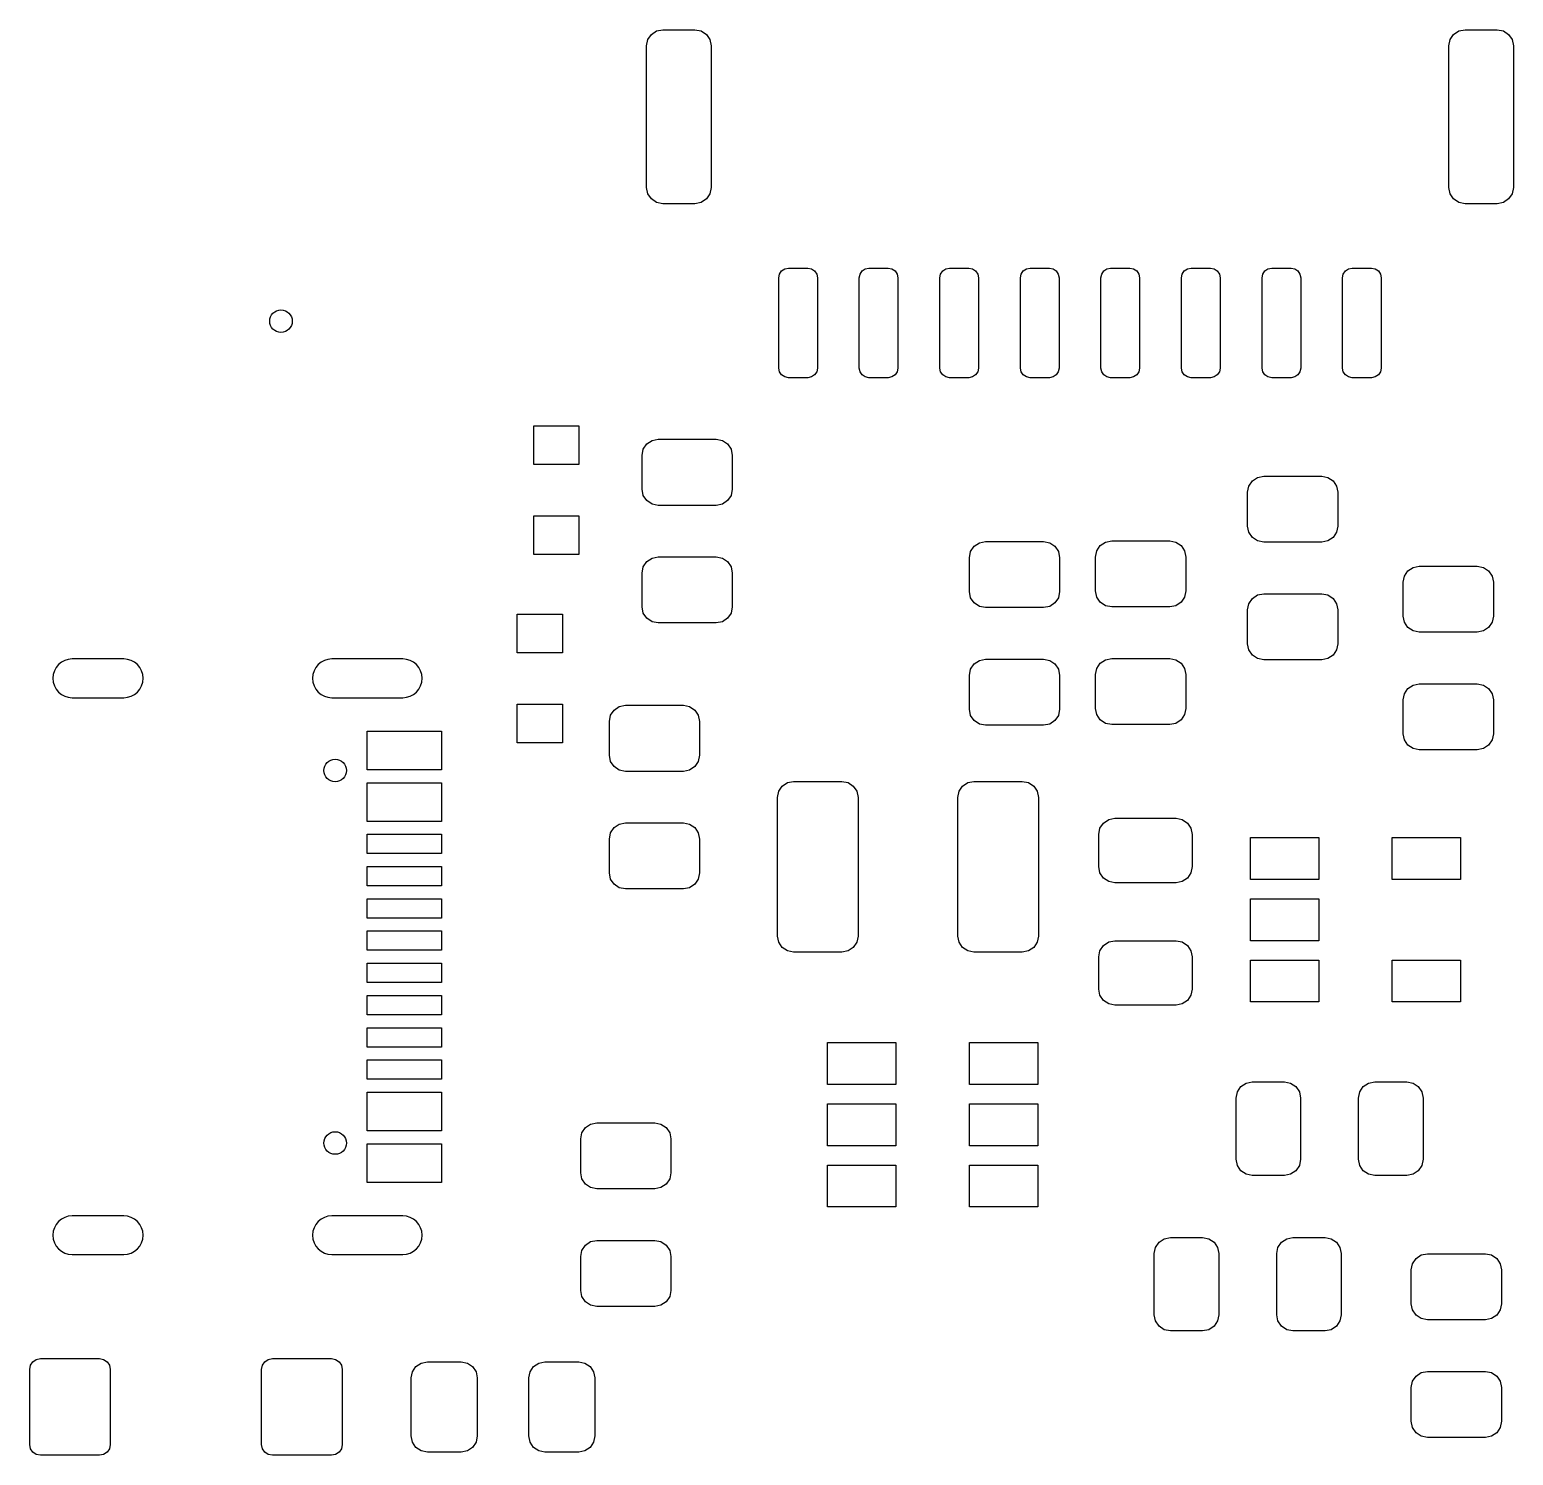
# Model space of a CAD drawing. Extents: x 4.87 to 6.73, y -4.83 to -2.9.
# Drawn here: x 4.873 to 5.78, y -3.769 to -2.899 of the extents above; entities that cross this region are included whole.
import ezdxf

# ---------------------------------------------------------------- set-up
doc = ezdxf.new("R2010")
doc.units = 0
doc.header["$MEASUREMENT"] = 0
doc.layers.add('BLACK', color=7, linetype='CONTINUOUS')

msp = doc.modelspace()

# ---------------------------------------------------------------- linework, layer by layer
at = {"layer": 'BLACK', "linetype": 'CONTINUOUS'}
for p, q in [((5.25302, -2.9015), (5.25621, -2.89937)), ((5.25621, -2.89937), (5.25998, -2.89862)), ((5.25998, -2.89862), (5.27967, -2.89862)), ((5.27967, -2.89862), (5.28343, -2.89937)), ((5.28343, -2.89937), (5.28663, -2.9015)), ((5.74318, -2.9015), (5.74637, -2.89937)), ((5.74637, -2.89937), (5.75014, -2.89862)), ((5.75014, -2.89862), (5.76982, -2.89862)), ((5.76982, -2.89862), (5.77359, -2.89937)), ((5.77359, -2.89937), (5.77678, -2.9015)), ((5.25014, -2.90846), (5.25089, -2.9047)), ((5.25014, -2.99508), (5.25014, -2.90846)), ((5.25089, -2.9047), (5.25302, -2.9015)), ((5.28663, -2.9015), (5.28876, -2.9047)), ((5.28876, -2.9047), (5.28951, -2.90846)), ((5.28951, -2.90846), (5.28951, -2.99508)), ((5.7403, -2.90846), (5.74104, -2.9047)), ((5.7403, -2.99508), (5.7403, -2.90846)), ((5.74104, -2.9047), (5.74318, -2.9015)), ((5.77678, -2.9015), (5.77892, -2.9047)), ((5.77892, -2.9047), (5.77967, -2.90846)), ((5.77967, -2.90846), (5.77967, -2.99508)), ((5.25089, -2.99885), (5.25014, -2.99508)), ((5.25302, -3.00204), (5.25089, -2.99885)), ((5.28876, -2.99885), (5.28663, -3.00204)), ((5.28951, -2.99508), (5.28876, -2.99885)), ((5.74104, -2.99885), (5.7403, -2.99508)), ((5.74318, -3.00204), (5.74104, -2.99885)), ((5.77892, -2.99885), (5.77678, -3.00204)), ((5.77967, -2.99508), (5.77892, -2.99885)), ((5.25621, -3.00417), (5.25302, -3.00204)), ((5.25998, -3.00492), (5.25621, -3.00417)), ((5.27967, -3.00492), (5.25998, -3.00492)), ((5.28343, -3.00417), (5.27967, -3.00492)), ((5.28663, -3.00204), (5.28343, -3.00417)), ((5.74637, -3.00417), (5.74318, -3.00204)), ((5.75014, -3.00492), (5.74637, -3.00417)), ((5.76982, -3.00492), (5.75014, -3.00492)), ((5.77359, -3.00417), (5.76982, -3.00492)), ((5.77678, -3.00204), (5.77359, -3.00417)), ((5.33258, -3.04602), (5.33449, -3.04474)), ((5.33449, -3.04474), (5.33675, -3.04429)), ((5.33675, -3.04429), (5.34856, -3.04429)), ((5.34856, -3.04429), (5.35082, -3.04474)), ((5.35082, -3.04474), (5.35274, -3.04602)), ((5.38179, -3.04602), (5.3837, -3.04474)), ((5.3837, -3.04474), (5.38596, -3.04429)), ((5.38596, -3.04429), (5.39778, -3.04429)), ((5.39778, -3.04429), (5.40004, -3.04474)), ((5.40004, -3.04474), (5.40195, -3.04602)), ((5.431, -3.04602), (5.43292, -3.04474)), ((5.43292, -3.04474), (5.43518, -3.04429)), ((5.43518, -3.04429), (5.44699, -3.04429)), ((5.44699, -3.04429), (5.44925, -3.04474)), ((5.44925, -3.04474), (5.45116, -3.04602)), ((5.48021, -3.04602), (5.48213, -3.04474)), ((5.48213, -3.04474), (5.48439, -3.04429)), ((5.48439, -3.04429), (5.4962, -3.04429)), ((5.4962, -3.04429), (5.49846, -3.04474)), ((5.49846, -3.04474), (5.50038, -3.04602)), ((5.52943, -3.04602), (5.53134, -3.04474)), ((5.53134, -3.04474), (5.5336, -3.04429)), ((5.5336, -3.04429), (5.54541, -3.04429)), ((5.54541, -3.04429), (5.54767, -3.04474)), ((5.54767, -3.04474), (5.54959, -3.04602)), ((5.57864, -3.04602), (5.58055, -3.04474)), ((5.58055, -3.04474), (5.58281, -3.04429)), ((5.58281, -3.04429), (5.59463, -3.04429)), ((5.59463, -3.04429), (5.59689, -3.04474)), ((5.59689, -3.04474), (5.5988, -3.04602)), ((5.62785, -3.04602), (5.62977, -3.04474)), ((5.62977, -3.04474), (5.63203, -3.04429)), ((5.63203, -3.04429), (5.64384, -3.04429)), ((5.64384, -3.04429), (5.6461, -3.04474)), ((5.6461, -3.04474), (5.64801, -3.04602)), ((5.67706, -3.04602), (5.67898, -3.04474)), ((5.67898, -3.04474), (5.68124, -3.04429)), ((5.68124, -3.04429), (5.69305, -3.04429)), ((5.69305, -3.04429), (5.69531, -3.04474)), ((5.69531, -3.04474), (5.69723, -3.04602)), ((5.33085, -3.0502), (5.3313, -3.04794)), ((5.33085, -3.10531), (5.33085, -3.0502)), ((5.3313, -3.04794), (5.33258, -3.04602)), ((5.35274, -3.04602), (5.35402, -3.04794)), ((5.35402, -3.04794), (5.35447, -3.0502)), ((5.35447, -3.0502), (5.35447, -3.10531)), ((5.38006, -3.0502), (5.38051, -3.04794)), ((5.38006, -3.10531), (5.38006, -3.0502)), ((5.38051, -3.04794), (5.38179, -3.04602)), ((5.40195, -3.04602), (5.40323, -3.04794)), ((5.40323, -3.04794), (5.40368, -3.0502)), ((5.40368, -3.0502), (5.40368, -3.10531)), ((5.42927, -3.0502), (5.42972, -3.04794)), ((5.42927, -3.10531), (5.42927, -3.0502)), ((5.42972, -3.04794), (5.431, -3.04602)), ((5.45116, -3.04602), (5.45244, -3.04794)), ((5.45244, -3.04794), (5.45289, -3.0502)), ((5.45289, -3.0502), (5.45289, -3.10531)), ((5.47848, -3.0502), (5.47893, -3.04794)), ((5.47848, -3.10531), (5.47848, -3.0502)), ((5.47893, -3.04794), (5.48021, -3.04602)), ((5.50038, -3.04602), (5.50166, -3.04794)), ((5.50166, -3.04794), (5.50211, -3.0502)), ((5.50211, -3.0502), (5.50211, -3.10531)), ((5.5277, -3.0502), (5.52815, -3.04794)), ((5.5277, -3.10531), (5.5277, -3.0502)), ((5.52815, -3.04794), (5.52943, -3.04602)), ((5.54959, -3.04602), (5.55087, -3.04794)), ((5.55087, -3.04794), (5.55132, -3.0502)), ((5.55132, -3.0502), (5.55132, -3.10531)), ((5.57691, -3.0502), (5.57736, -3.04794)), ((5.57691, -3.10531), (5.57691, -3.0502)), ((5.57736, -3.04794), (5.57864, -3.04602)), ((5.5988, -3.04602), (5.60008, -3.04794)), ((5.60008, -3.04794), (5.60053, -3.0502)), ((5.60053, -3.0502), (5.60053, -3.10531)), ((5.62612, -3.0502), (5.62657, -3.04794)), ((5.62612, -3.10531), (5.62612, -3.0502)), ((5.62657, -3.04794), (5.62785, -3.04602)), ((5.64801, -3.04602), (5.64929, -3.04794)), ((5.64929, -3.04794), (5.64974, -3.0502)), ((5.64974, -3.0502), (5.64974, -3.10531)), ((5.67533, -3.0502), (5.67578, -3.04794)), ((5.67533, -3.10531), (5.67533, -3.0502)), ((5.67578, -3.04794), (5.67706, -3.04602)), ((5.69723, -3.04602), (5.69851, -3.04794)), ((5.69851, -3.04794), (5.69896, -3.0502)), ((5.69896, -3.0502), (5.69896, -3.10531)), ((5.3313, -3.10757), (5.33085, -3.10531)), ((5.33258, -3.10949), (5.3313, -3.10757)), ((5.35402, -3.10757), (5.35274, -3.10949)), ((5.35447, -3.10531), (5.35402, -3.10757)), ((5.38051, -3.10757), (5.38006, -3.10531)), ((5.38179, -3.10949), (5.38051, -3.10757)), ((5.40323, -3.10757), (5.40195, -3.10949)), ((5.40368, -3.10531), (5.40323, -3.10757)), ((5.42972, -3.10757), (5.42927, -3.10531)), ((5.431, -3.10949), (5.42972, -3.10757)), ((5.45244, -3.10757), (5.45116, -3.10949)), ((5.45289, -3.10531), (5.45244, -3.10757)), ((5.47893, -3.10757), (5.47848, -3.10531)), ((5.48021, -3.10949), (5.47893, -3.10757)), ((5.50166, -3.10757), (5.50038, -3.10949)), ((5.50211, -3.10531), (5.50166, -3.10757)), ((5.52815, -3.10757), (5.5277, -3.10531)), ((5.52943, -3.10949), (5.52815, -3.10757)), ((5.55087, -3.10757), (5.54959, -3.10949)), ((5.55132, -3.10531), (5.55087, -3.10757)), ((5.57736, -3.10757), (5.57691, -3.10531)), ((5.57864, -3.10949), (5.57736, -3.10757)), ((5.60008, -3.10757), (5.5988, -3.10949)), ((5.60053, -3.10531), (5.60008, -3.10757)), ((5.62657, -3.10757), (5.62612, -3.10531)), ((5.62785, -3.10949), (5.62657, -3.10757)), ((5.64929, -3.10757), (5.64801, -3.10949)), ((5.64974, -3.10531), (5.64929, -3.10757)), ((5.67578, -3.10757), (5.67533, -3.10531)), ((5.67706, -3.10949), (5.67578, -3.10757)), ((5.69851, -3.10757), (5.69723, -3.10949)), ((5.69896, -3.10531), (5.69851, -3.10757)), ((5.33449, -3.11077), (5.33258, -3.10949)), ((5.33675, -3.11122), (5.33449, -3.11077)), ((5.34856, -3.11122), (5.33675, -3.11122)), ((5.35082, -3.11077), (5.34856, -3.11122)), ((5.35274, -3.10949), (5.35082, -3.11077)), ((5.3837, -3.11077), (5.38179, -3.10949)), ((5.38596, -3.11122), (5.3837, -3.11077)), ((5.39778, -3.11122), (5.38596, -3.11122)), ((5.40004, -3.11077), (5.39778, -3.11122)), ((5.40195, -3.10949), (5.40004, -3.11077)), ((5.43292, -3.11077), (5.431, -3.10949)), ((5.43518, -3.11122), (5.43292, -3.11077)), ((5.44699, -3.11122), (5.43518, -3.11122)), ((5.44925, -3.11077), (5.44699, -3.11122)), ((5.45116, -3.10949), (5.44925, -3.11077)), ((5.48213, -3.11077), (5.48021, -3.10949)), ((5.48439, -3.11122), (5.48213, -3.11077)), ((5.4962, -3.11122), (5.48439, -3.11122)), ((5.49846, -3.11077), (5.4962, -3.11122)), ((5.50038, -3.10949), (5.49846, -3.11077)), ((5.53134, -3.11077), (5.52943, -3.10949)), ((5.5336, -3.11122), (5.53134, -3.11077)), ((5.54541, -3.11122), (5.5336, -3.11122)), ((5.54767, -3.11077), (5.54541, -3.11122)), ((5.54959, -3.10949), (5.54767, -3.11077)), ((5.58055, -3.11077), (5.57864, -3.10949)), ((5.58281, -3.11122), (5.58055, -3.11077)), ((5.59463, -3.11122), (5.58281, -3.11122)), ((5.59689, -3.11077), (5.59463, -3.11122)), ((5.5988, -3.10949), (5.59689, -3.11077)), ((5.62977, -3.11077), (5.62785, -3.10949)), ((5.63203, -3.11122), (5.62977, -3.11077)), ((5.64384, -3.11122), (5.63203, -3.11122)), ((5.6461, -3.11077), (5.64384, -3.11122)), ((5.64801, -3.10949), (5.6461, -3.11077)), ((5.67898, -3.11077), (5.67706, -3.10949)), ((5.68124, -3.11122), (5.67898, -3.11077)), ((5.69305, -3.11122), (5.68124, -3.11122)), ((5.69531, -3.11077), (5.69305, -3.11122)), ((5.69723, -3.10949), (5.69531, -3.11077)), ((5.18112, -3.16417), (5.18112, -3.14055)), ((5.18112, -3.14055), (5.20868, -3.14055)), ((5.20868, -3.14055), (5.20868, -3.16417)), ((5.24809, -3.15489), (5.25023, -3.1517)), ((5.25023, -3.1517), (5.25342, -3.14957)), ((5.25342, -3.14957), (5.25719, -3.14882)), ((5.25719, -3.14882), (5.29262, -3.14882)), ((5.29262, -3.14882), (5.29638, -3.14957)), ((5.29638, -3.14957), (5.29958, -3.1517)), ((5.29958, -3.1517), (5.30171, -3.15489)), ((5.24734, -3.15866), (5.24809, -3.15489)), ((5.24734, -3.17933), (5.24734, -3.15866)), ((5.30171, -3.15489), (5.30246, -3.15866)), ((5.30246, -3.15866), (5.30246, -3.17933)), ((5.20868, -3.16417), (5.18112, -3.16417)), ((5.62023, -3.1742), (5.62342, -3.17207)), ((5.62342, -3.17207), (5.62719, -3.17132)), ((5.62719, -3.17132), (5.66262, -3.17132)), ((5.66262, -3.17132), (5.66638, -3.17207)), ((5.66638, -3.17207), (5.66958, -3.1742)), ((5.24809, -3.1831), (5.24734, -3.17933)), ((5.30246, -3.17933), (5.30171, -3.1831)), ((5.61734, -3.18116), (5.61809, -3.17739)), ((5.61734, -3.20183), (5.61734, -3.18116)), ((5.61809, -3.17739), (5.62023, -3.1742)), ((5.66958, -3.1742), (5.67171, -3.17739)), ((5.67171, -3.17739), (5.67246, -3.18116)), ((5.67246, -3.18116), (5.67246, -3.20183)), ((5.25023, -3.18629), (5.24809, -3.1831)), ((5.25342, -3.18842), (5.25023, -3.18629)), ((5.25719, -3.18917), (5.25342, -3.18842)), ((5.29262, -3.18917), (5.25719, -3.18917)), ((5.29638, -3.18842), (5.29262, -3.18917)), ((5.29958, -3.18629), (5.29638, -3.18842)), ((5.30171, -3.1831), (5.29958, -3.18629)), ((5.18112, -3.21929), (5.18112, -3.19567)), ((5.18112, -3.19567), (5.20868, -3.19567)), ((5.20868, -3.19567), (5.20868, -3.21929)), ((5.61809, -3.2056), (5.61734, -3.20183)), ((5.62023, -3.20879), (5.61809, -3.2056)), ((5.62342, -3.21092), (5.62023, -3.20879)), ((5.66958, -3.20879), (5.66638, -3.21092)), ((5.67171, -3.2056), (5.66958, -3.20879)), ((5.67246, -3.20183), (5.67171, -3.2056)), ((5.44734, -3.22116), (5.44809, -3.21739)), ((5.44809, -3.21739), (5.45023, -3.2142)), ((5.45023, -3.2142), (5.45342, -3.21207)), ((5.45342, -3.21207), (5.45719, -3.21132)), ((5.45719, -3.21132), (5.49262, -3.21132)), ((5.49262, -3.21132), (5.49638, -3.21207)), ((5.49638, -3.21207), (5.49958, -3.2142)), ((5.49958, -3.2142), (5.50171, -3.21739)), ((5.50171, -3.21739), (5.50246, -3.22116)), ((5.52444, -3.22074), (5.52519, -3.21697)), ((5.52519, -3.21697), (5.52732, -3.21378)), ((5.52732, -3.21378), (5.53052, -3.21165)), ((5.53052, -3.21165), (5.53428, -3.2109)), ((5.53428, -3.2109), (5.56972, -3.2109)), ((5.56972, -3.2109), (5.57348, -3.21165)), ((5.57348, -3.21165), (5.57668, -3.21378)), ((5.57668, -3.21378), (5.57881, -3.21697)), ((5.57881, -3.21697), (5.57956, -3.22074)), ((5.62719, -3.21167), (5.62342, -3.21092)), ((5.66262, -3.21167), (5.62719, -3.21167)), ((5.66638, -3.21092), (5.66262, -3.21167)), ((5.20868, -3.21929), (5.18112, -3.21929)), ((5.24734, -3.23051), (5.24809, -3.22675)), ((5.24809, -3.22675), (5.25023, -3.22355)), ((5.25023, -3.22355), (5.25342, -3.22142)), ((5.25342, -3.22142), (5.25719, -3.22067)), ((5.25719, -3.22067), (5.29262, -3.22067)), ((5.29262, -3.22067), (5.29638, -3.22142)), ((5.29638, -3.22142), (5.29958, -3.22355)), ((5.29958, -3.22355), (5.30171, -3.22675)), ((5.30171, -3.22675), (5.30246, -3.23051)), ((5.44734, -3.24183), (5.44734, -3.22116)), ((5.50246, -3.22116), (5.50246, -3.24183)), ((5.52444, -3.24141), (5.52444, -3.22074)), ((5.57956, -3.22074), (5.57956, -3.24141)), ((5.71523, -3.2292), (5.71842, -3.22707)), ((5.71842, -3.22707), (5.72219, -3.22632)), ((5.72219, -3.22632), (5.75762, -3.22632)), ((5.75762, -3.22632), (5.76138, -3.22707)), ((5.76138, -3.22707), (5.76458, -3.2292)), ((5.24734, -3.25118), (5.24734, -3.23051)), ((5.30246, -3.23051), (5.30246, -3.25118)), ((5.71234, -3.23616), (5.71309, -3.23239)), ((5.71234, -3.25683), (5.71234, -3.23616)), ((5.71309, -3.23239), (5.71523, -3.2292)), ((5.76458, -3.2292), (5.76671, -3.23239)), ((5.76671, -3.23239), (5.76746, -3.23616)), ((5.76746, -3.23616), (5.76746, -3.25683)), ((5.44809, -3.2456), (5.44734, -3.24183)), ((5.50246, -3.24183), (5.50171, -3.2456)), ((5.52519, -3.24518), (5.52444, -3.24141)), ((5.52732, -3.24837), (5.52519, -3.24518)), ((5.57881, -3.24518), (5.57668, -3.24837)), ((5.57956, -3.24141), (5.57881, -3.24518)), ((5.62023, -3.24605), (5.62342, -3.24392)), ((5.62342, -3.24392), (5.62719, -3.24317)), ((5.62719, -3.24317), (5.66262, -3.24317)), ((5.66262, -3.24317), (5.66638, -3.24392)), ((5.66638, -3.24392), (5.66958, -3.24605)), ((5.24809, -3.25495), (5.24734, -3.25118)), ((5.30246, -3.25118), (5.30171, -3.25495)), ((5.45023, -3.24879), (5.44809, -3.2456)), ((5.45342, -3.25092), (5.45023, -3.24879)), ((5.45719, -3.25167), (5.45342, -3.25092)), ((5.49262, -3.25167), (5.45719, -3.25167)), ((5.49638, -3.25092), (5.49262, -3.25167)), ((5.49958, -3.24879), (5.49638, -3.25092)), ((5.50171, -3.2456), (5.49958, -3.24879)), ((5.53052, -3.2505), (5.52732, -3.24837)), ((5.53428, -3.25125), (5.53052, -3.2505)), ((5.56972, -3.25125), (5.53428, -3.25125)), ((5.57348, -3.2505), (5.56972, -3.25125)), ((5.57668, -3.24837), (5.57348, -3.2505)), ((5.61734, -3.25301), (5.61809, -3.24925)), ((5.61734, -3.27368), (5.61734, -3.25301)), ((5.61809, -3.24925), (5.62023, -3.24605)), ((5.66958, -3.24605), (5.67171, -3.24925)), ((5.67171, -3.24925), (5.67246, -3.25301)), ((5.67246, -3.25301), (5.67246, -3.27368)), ((5.17112, -3.27917), (5.17112, -3.25555)), ((5.17112, -3.25555), (5.19868, -3.25555)), ((5.19868, -3.25555), (5.19868, -3.27917)), ((5.25023, -3.25814), (5.24809, -3.25495)), ((5.25342, -3.26027), (5.25023, -3.25814)), ((5.25719, -3.26102), (5.25342, -3.26027)), ((5.29262, -3.26102), (5.25719, -3.26102)), ((5.29638, -3.26027), (5.29262, -3.26102)), ((5.29958, -3.25814), (5.29638, -3.26027)), ((5.30171, -3.25495), (5.29958, -3.25814)), ((5.71309, -3.2606), (5.71234, -3.25683)), ((5.71523, -3.26379), (5.71309, -3.2606)), ((5.76671, -3.2606), (5.76458, -3.26379)), ((5.76746, -3.25683), (5.76671, -3.2606)), ((5.71842, -3.26592), (5.71523, -3.26379)), ((5.72219, -3.26667), (5.71842, -3.26592)), ((5.75762, -3.26667), (5.72219, -3.26667)), ((5.76138, -3.26592), (5.75762, -3.26667)), ((5.76458, -3.26379), (5.76138, -3.26592)), ((5.19868, -3.27917), (5.17112, -3.27917)), ((5.61809, -3.27745), (5.61734, -3.27368)), ((5.62023, -3.28064), (5.61809, -3.27745)), ((5.62342, -3.28277), (5.62023, -3.28064)), ((5.66958, -3.28064), (5.66638, -3.28277)), ((5.67171, -3.27745), (5.66958, -3.28064)), ((5.67246, -3.27368), (5.67171, -3.27745)), ((4.93065, -3.28303), (4.89915, -3.28303)), ((5.10112, -3.28303), (5.05781, -3.28303)), ((5.44734, -3.29301), (5.44809, -3.28925)), ((5.44809, -3.28925), (5.45023, -3.28605)), ((5.45023, -3.28605), (5.45342, -3.28392)), ((5.45342, -3.28392), (5.45719, -3.28317)), ((5.45719, -3.28317), (5.49262, -3.28317)), ((5.49262, -3.28317), (5.49638, -3.28392)), ((5.49638, -3.28392), (5.49958, -3.28605)), ((5.49958, -3.28605), (5.50171, -3.28925)), ((5.50171, -3.28925), (5.50246, -3.29301)), ((5.52444, -3.29259), (5.52519, -3.28882)), ((5.52519, -3.28882), (5.52732, -3.28563)), ((5.52732, -3.28563), (5.53052, -3.2835)), ((5.53052, -3.2835), (5.53428, -3.28275)), ((5.53428, -3.28275), (5.56972, -3.28275)), ((5.56972, -3.28275), (5.57348, -3.2835)), ((5.57348, -3.2835), (5.57668, -3.28563)), ((5.57668, -3.28563), (5.57881, -3.28882)), ((5.57881, -3.28882), (5.57956, -3.29259)), ((5.62719, -3.28352), (5.62342, -3.28277)), ((5.66262, -3.28352), (5.62719, -3.28352)), ((5.66638, -3.28277), (5.66262, -3.28352)), ((5.44734, -3.31368), (5.44734, -3.29301)), ((5.50246, -3.29301), (5.50246, -3.31368)), ((5.52444, -3.31326), (5.52444, -3.29259)), ((5.57956, -3.29259), (5.57956, -3.31326)), ((5.71523, -3.30105), (5.71842, -3.29892)), ((5.71842, -3.29892), (5.72219, -3.29817)), ((5.72219, -3.29817), (5.75762, -3.29817)), ((5.75762, -3.29817), (5.76138, -3.29892)), ((5.76138, -3.29892), (5.76458, -3.30105)), ((4.89915, -3.30665), (4.93065, -3.30665)), ((5.05781, -3.30665), (5.10112, -3.30665)), ((5.71234, -3.30801), (5.71309, -3.30425)), ((5.71234, -3.32868), (5.71234, -3.30801)), ((5.71309, -3.30425), (5.71523, -3.30105)), ((5.76458, -3.30105), (5.76671, -3.30425)), ((5.76671, -3.30425), (5.76746, -3.30801)), ((5.76746, -3.30801), (5.76746, -3.32868)), ((5.17112, -3.33429), (5.17112, -3.31067)), ((5.17112, -3.31067), (5.19868, -3.31067)), ((5.19868, -3.31067), (5.19868, -3.33429)), ((5.22734, -3.32116), (5.22809, -3.31739)), ((5.22809, -3.31739), (5.23023, -3.3142)), ((5.23023, -3.3142), (5.23342, -3.31207)), ((5.23342, -3.31207), (5.23719, -3.31132)), ((5.23719, -3.31132), (5.27262, -3.31132)), ((5.27262, -3.31132), (5.27638, -3.31207)), ((5.27638, -3.31207), (5.27958, -3.3142)), ((5.27958, -3.3142), (5.28171, -3.31739)), ((5.28171, -3.31739), (5.28246, -3.32116)), ((5.44809, -3.31745), (5.44734, -3.31368)), ((5.45023, -3.32064), (5.44809, -3.31745)), ((5.50171, -3.31745), (5.49958, -3.32064)), ((5.50246, -3.31368), (5.50171, -3.31745)), ((5.52519, -3.31703), (5.52444, -3.31326)), ((5.52732, -3.32022), (5.52519, -3.31703)), ((5.57881, -3.31703), (5.57668, -3.32022)), ((5.57956, -3.31326), (5.57881, -3.31703)), ((5.22734, -3.34183), (5.22734, -3.32116)), ((5.28246, -3.32116), (5.28246, -3.34183)), ((5.45342, -3.32277), (5.45023, -3.32064)), ((5.45719, -3.32352), (5.45342, -3.32277)), ((5.49262, -3.32352), (5.45719, -3.32352)), ((5.49638, -3.32277), (5.49262, -3.32352)), ((5.49958, -3.32064), (5.49638, -3.32277)), ((5.53052, -3.32235), (5.52732, -3.32022)), ((5.53428, -3.3231), (5.53052, -3.32235)), ((5.56972, -3.3231), (5.53428, -3.3231)), ((5.57348, -3.32235), (5.56972, -3.3231)), ((5.57668, -3.32022), (5.57348, -3.32235)), ((5.07947, -3.35075), (5.07947, -3.32713)), ((5.07947, -3.32713), (5.12474, -3.32713)), ((5.12474, -3.32713), (5.12474, -3.35075)), ((5.19868, -3.33429), (5.17112, -3.33429)), ((5.71309, -3.33245), (5.71234, -3.32868)), ((5.71523, -3.33564), (5.71309, -3.33245)), ((5.71842, -3.33777), (5.71523, -3.33564)), ((5.76458, -3.33564), (5.76138, -3.33777)), ((5.76671, -3.33245), (5.76458, -3.33564)), ((5.76746, -3.32868), (5.76671, -3.33245)), ((5.22809, -3.3456), (5.22734, -3.34183)), ((5.28246, -3.34183), (5.28171, -3.3456)), ((5.72219, -3.33852), (5.71842, -3.33777)), ((5.75762, -3.33852), (5.72219, -3.33852)), ((5.76138, -3.33777), (5.75762, -3.33852)), ((5.12474, -3.35075), (5.07947, -3.35075)), ((5.23023, -3.34879), (5.22809, -3.3456)), ((5.23342, -3.35092), (5.23023, -3.34879)), ((5.23719, -3.35167), (5.23342, -3.35092)), ((5.27262, -3.35167), (5.23719, -3.35167)), ((5.27638, -3.35092), (5.27262, -3.35167)), ((5.27958, -3.34879), (5.27638, -3.35092)), ((5.28171, -3.3456), (5.27958, -3.34879)), ((5.07947, -3.38224), (5.07947, -3.35862)), ((5.07947, -3.35862), (5.12474, -3.35862)), ((5.12474, -3.35862), (5.12474, -3.38224)), ((5.33081, -3.36383), (5.33294, -3.36064)), ((5.33294, -3.36064), (5.33613, -3.35851)), ((5.33613, -3.35851), (5.3399, -3.35776)), ((5.3399, -3.35776), (5.36943, -3.35776)), ((5.36943, -3.35776), (5.3732, -3.35851)), ((5.3732, -3.35851), (5.37639, -3.36064)), ((5.37639, -3.36064), (5.37852, -3.36383)), ((5.44104, -3.36383), (5.44318, -3.36064)), ((5.44318, -3.36064), (5.44637, -3.35851)), ((5.44637, -3.35851), (5.45014, -3.35776)), ((5.45014, -3.35776), (5.47967, -3.35776)), ((5.47967, -3.35776), (5.48343, -3.35851)), ((5.48343, -3.35851), (5.48663, -3.36064)), ((5.48663, -3.36064), (5.48876, -3.36383)), ((5.33006, -3.3676), (5.33081, -3.36383)), ((5.33006, -3.45224), (5.33006, -3.3676)), ((5.37852, -3.36383), (5.37927, -3.3676)), ((5.37927, -3.3676), (5.37927, -3.45224)), ((5.4403, -3.3676), (5.44104, -3.36383)), ((5.4403, -3.45224), (5.4403, -3.3676)), ((5.48876, -3.36383), (5.48951, -3.3676)), ((5.48951, -3.3676), (5.48951, -3.45224)), ((5.52924, -3.38322), (5.53243, -3.38108)), ((5.53243, -3.38108), (5.5362, -3.38033)), ((5.5362, -3.38033), (5.5736, -3.38033)), ((5.5736, -3.38033), (5.57737, -3.38108)), ((5.57737, -3.38108), (5.58056, -3.38322)), ((5.12474, -3.38224), (5.07947, -3.38224)), ((5.07947, -3.40193), (5.07947, -3.39012)), ((5.07947, -3.39012), (5.12474, -3.39012)), ((5.12474, -3.39012), (5.12474, -3.40193)), ((5.22734, -3.39301), (5.22809, -3.38925)), ((5.22809, -3.38925), (5.23023, -3.38605)), ((5.23023, -3.38605), (5.23342, -3.38392)), ((5.23342, -3.38392), (5.23719, -3.38317)), ((5.23719, -3.38317), (5.27262, -3.38317)), ((5.27262, -3.38317), (5.27638, -3.38392)), ((5.27638, -3.38392), (5.27958, -3.38605)), ((5.27958, -3.38605), (5.28171, -3.38925)), ((5.28171, -3.38925), (5.28246, -3.39301)), ((5.52636, -3.39018), (5.52711, -3.38641)), ((5.52636, -3.40986), (5.52636, -3.39018)), ((5.52711, -3.38641), (5.52924, -3.38322)), ((5.58056, -3.38322), (5.5827, -3.38641)), ((5.5827, -3.38641), (5.58344, -3.39018)), ((5.58344, -3.39018), (5.58344, -3.40986)), ((5.22734, -3.41368), (5.22734, -3.39301)), ((5.28246, -3.39301), (5.28246, -3.41368)), ((5.61904, -3.41772), (5.61904, -3.39213)), ((5.61904, -3.39213), (5.66077, -3.39213)), ((5.66077, -3.39213), (5.66077, -3.41772)), ((5.70565, -3.41772), (5.70565, -3.39213)), ((5.70565, -3.39213), (5.74738, -3.39213)), ((5.74738, -3.39213), (5.74738, -3.41772)), ((5.12474, -3.40193), (5.07947, -3.40193)), ((5.07947, -3.42161), (5.07947, -3.4098)), ((5.07947, -3.4098), (5.12474, -3.4098)), ((5.12474, -3.4098), (5.12474, -3.42161)), ((5.22809, -3.41745), (5.22734, -3.41368)), ((5.23023, -3.42064), (5.22809, -3.41745)), ((5.28171, -3.41745), (5.27958, -3.42064)), ((5.28246, -3.41368), (5.28171, -3.41745)), ((5.52711, -3.41363), (5.52636, -3.40986)), ((5.52924, -3.41682), (5.52711, -3.41363)), ((5.53243, -3.41896), (5.52924, -3.41682)), ((5.58056, -3.41682), (5.57737, -3.41896)), ((5.5827, -3.41363), (5.58056, -3.41682)), ((5.58344, -3.40986), (5.5827, -3.41363)), ((5.12474, -3.42161), (5.07947, -3.42161)), ((5.23342, -3.42277), (5.23023, -3.42064)), ((5.23719, -3.42352), (5.23342, -3.42277)), ((5.27262, -3.42352), (5.23719, -3.42352)), ((5.27638, -3.42277), (5.27262, -3.42352)), ((5.27958, -3.42064), (5.27638, -3.42277)), ((5.5362, -3.4197), (5.53243, -3.41896)), ((5.5736, -3.4197), (5.5362, -3.4197)), ((5.57737, -3.41896), (5.5736, -3.4197)), ((5.66077, -3.41772), (5.61904, -3.41772)), ((5.74738, -3.41772), (5.70565, -3.41772)), ((5.07947, -3.4413), (5.07947, -3.42949)), ((5.07947, -3.42949), (5.12474, -3.42949)), ((5.12474, -3.42949), (5.12474, -3.4413)), ((5.61904, -3.45512), (5.61904, -3.42953)), ((5.61904, -3.42953), (5.66077, -3.42953)), ((5.66077, -3.42953), (5.66077, -3.45512)), ((5.12474, -3.4413), (5.07947, -3.4413)), ((5.07947, -3.46098), (5.07947, -3.44917)), ((5.07947, -3.44917), (5.12474, -3.44917)), ((5.12474, -3.44917), (5.12474, -3.46098)), ((5.33081, -3.45601), (5.33006, -3.45224)), ((5.37927, -3.45224), (5.37852, -3.45601)), ((5.44104, -3.45601), (5.4403, -3.45224)), ((5.48951, -3.45224), (5.48876, -3.45601)), ((5.12474, -3.46098), (5.07947, -3.46098)), ((5.33294, -3.4592), (5.33081, -3.45601)), ((5.33613, -3.46134), (5.33294, -3.4592)), ((5.3399, -3.46209), (5.33613, -3.46134)), ((5.36943, -3.46209), (5.3399, -3.46209)), ((5.3732, -3.46134), (5.36943, -3.46209)), ((5.37639, -3.4592), (5.3732, -3.46134)), ((5.37852, -3.45601), (5.37639, -3.4592)), ((5.44318, -3.4592), (5.44104, -3.45601)), ((5.44637, -3.46134), (5.44318, -3.4592)), ((5.45014, -3.46209), (5.44637, -3.46134)), ((5.47967, -3.46209), (5.45014, -3.46209)), ((5.48343, -3.46134), (5.47967, -3.46209)), ((5.48663, -3.4592), (5.48343, -3.46134)), ((5.48876, -3.45601), (5.48663, -3.4592)), ((5.52636, -3.46498), (5.52711, -3.46121)), ((5.52711, -3.46121), (5.52924, -3.45802)), ((5.52924, -3.45802), (5.53243, -3.45589)), ((5.53243, -3.45589), (5.5362, -3.45514)), ((5.5362, -3.45514), (5.5736, -3.45514)), ((5.5736, -3.45514), (5.57737, -3.45589)), ((5.57737, -3.45589), (5.58056, -3.45802)), ((5.58056, -3.45802), (5.5827, -3.46121)), ((5.5827, -3.46121), (5.58344, -3.46498)), ((5.66077, -3.45512), (5.61904, -3.45512)), ((5.07947, -3.48067), (5.07947, -3.46886)), ((5.07947, -3.46886), (5.12474, -3.46886)), ((5.12474, -3.46886), (5.12474, -3.48067)), ((5.52636, -3.48467), (5.52636, -3.46498)), ((5.58344, -3.46498), (5.58344, -3.48467)), ((5.61904, -3.49252), (5.61904, -3.46693)), ((5.61904, -3.46693), (5.66077, -3.46693)), ((5.66077, -3.46693), (5.66077, -3.49252)), ((5.70565, -3.49252), (5.70565, -3.46693)), ((5.70565, -3.46693), (5.74738, -3.46693)), ((5.74738, -3.46693), (5.74738, -3.49252)), ((5.12474, -3.48067), (5.07947, -3.48067)), ((5.07947, -3.50035), (5.07947, -3.48854)), ((5.07947, -3.48854), (5.12474, -3.48854)), ((5.12474, -3.48854), (5.12474, -3.50035)), ((5.52711, -3.48843), (5.52636, -3.48467)), ((5.52924, -3.49163), (5.52711, -3.48843)), ((5.5827, -3.48843), (5.58056, -3.49163)), ((5.58344, -3.48467), (5.5827, -3.48843)), ((5.53243, -3.49376), (5.52924, -3.49163)), ((5.5362, -3.49451), (5.53243, -3.49376)), ((5.5736, -3.49451), (5.5362, -3.49451)), ((5.57737, -3.49376), (5.5736, -3.49451)), ((5.58056, -3.49163), (5.57737, -3.49376)), ((5.66077, -3.49252), (5.61904, -3.49252)), ((5.74738, -3.49252), (5.70565, -3.49252)), ((5.12474, -3.50035), (5.07947, -3.50035)), ((5.07947, -3.52004), (5.07947, -3.50823)), ((5.07947, -3.50823), (5.12474, -3.50823)), ((5.12474, -3.50823), (5.12474, -3.52004)), ((5.12474, -3.52004), (5.07947, -3.52004)), ((5.36073, -3.54291), (5.36073, -3.51732)), ((5.36073, -3.51732), (5.40246, -3.51732)), ((5.40246, -3.51732), (5.40246, -3.54291)), ((5.44734, -3.54291), (5.44734, -3.51732)), ((5.44734, -3.51732), (5.48907, -3.51732)), ((5.48907, -3.51732), (5.48907, -3.54291)), ((5.07947, -3.53972), (5.07947, -3.52791)), ((5.07947, -3.52791), (5.12474, -3.52791)), ((5.12474, -3.52791), (5.12474, -3.53972)), ((5.12474, -3.53972), (5.07947, -3.53972)), ((5.40246, -3.54291), (5.36073, -3.54291)), ((5.48907, -3.54291), (5.44734, -3.54291)), ((5.61106, -3.54745), (5.6132, -3.54426)), ((5.6132, -3.54426), (5.61639, -3.54213)), ((5.61639, -3.54213), (5.62016, -3.54138)), ((5.62016, -3.54138), (5.63984, -3.54138)), ((5.63984, -3.54138), (5.64361, -3.54213)), ((5.64361, -3.54213), (5.6468, -3.54426)), ((5.6468, -3.54426), (5.64894, -3.54745)), ((5.68587, -3.54745), (5.688, -3.54426)), ((5.688, -3.54426), (5.69119, -3.54213)), ((5.69119, -3.54213), (5.69496, -3.54138)), ((5.69496, -3.54138), (5.71465, -3.54138)), ((5.71465, -3.54138), (5.71841, -3.54213)), ((5.71841, -3.54213), (5.72161, -3.54426)), ((5.72161, -3.54426), (5.72374, -3.54745)), ((5.07947, -3.57122), (5.07947, -3.5476)), ((5.07947, -3.5476), (5.12474, -3.5476)), ((5.12474, -3.5476), (5.12474, -3.57122)), ((5.61031, -3.55122), (5.61106, -3.54745)), ((5.61031, -3.58862), (5.61031, -3.55122)), ((5.64894, -3.54745), (5.64969, -3.55122)), ((5.64969, -3.55122), (5.64969, -3.58862)), ((5.68512, -3.55122), (5.68587, -3.54745)), ((5.68512, -3.58862), (5.68512, -3.55122)), ((5.72374, -3.54745), (5.72449, -3.55122)), ((5.72449, -3.55122), (5.72449, -3.58862)), ((5.36073, -3.58031), (5.36073, -3.55472)), ((5.36073, -3.55472), (5.40246, -3.55472)), ((5.40246, -3.55472), (5.40246, -3.58031)), ((5.44734, -3.58031), (5.44734, -3.55472)), ((5.44734, -3.55472), (5.48907, -3.55472)), ((5.48907, -3.55472), (5.48907, -3.58031)), ((5.12474, -3.57122), (5.07947, -3.57122)), ((5.21059, -3.57239), (5.21273, -3.5692)), ((5.21273, -3.5692), (5.21592, -3.56707)), ((5.21592, -3.56707), (5.21969, -3.56632)), ((5.21969, -3.56632), (5.25512, -3.56632)), ((5.25512, -3.56632), (5.25888, -3.56707)), ((5.25888, -3.56707), (5.26208, -3.5692)), ((5.26208, -3.5692), (5.26421, -3.57239)), ((5.07947, -3.60272), (5.07947, -3.57909)), ((5.07947, -3.57909), (5.12474, -3.57909)), ((5.12474, -3.57909), (5.12474, -3.60272)), ((5.20984, -3.57616), (5.21059, -3.57239)), ((5.20984, -3.59683), (5.20984, -3.57616)), ((5.26421, -3.57239), (5.26496, -3.57616)), ((5.26496, -3.57616), (5.26496, -3.59683)), ((5.40246, -3.58031), (5.36073, -3.58031)), ((5.48907, -3.58031), (5.44734, -3.58031)), ((5.61106, -3.59239), (5.61031, -3.58862)), ((5.64969, -3.58862), (5.64894, -3.59239)), ((5.68587, -3.59239), (5.68512, -3.58862)), ((5.72449, -3.58862), (5.72374, -3.59239)), ((5.21059, -3.6006), (5.20984, -3.59683)), ((5.26496, -3.59683), (5.26421, -3.6006)), ((5.36073, -3.61772), (5.36073, -3.59213)), ((5.36073, -3.59213), (5.40246, -3.59213)), ((5.40246, -3.59213), (5.40246, -3.61772)), ((5.44734, -3.61772), (5.44734, -3.59213)), ((5.44734, -3.59213), (5.48907, -3.59213)), ((5.48907, -3.59213), (5.48907, -3.61772)), ((5.6132, -3.59558), (5.61106, -3.59239)), ((5.61639, -3.59772), (5.6132, -3.59558)), ((5.62016, -3.59846), (5.61639, -3.59772)), ((5.63984, -3.59846), (5.62016, -3.59846)), ((5.64361, -3.59772), (5.63984, -3.59846)), ((5.6468, -3.59558), (5.64361, -3.59772)), ((5.64894, -3.59239), (5.6468, -3.59558)), ((5.688, -3.59558), (5.68587, -3.59239)), ((5.69119, -3.59772), (5.688, -3.59558)), ((5.69496, -3.59846), (5.69119, -3.59772)), ((5.71465, -3.59846), (5.69496, -3.59846)), ((5.71841, -3.59772), (5.71465, -3.59846)), ((5.72161, -3.59558), (5.71841, -3.59772)), ((5.72374, -3.59239), (5.72161, -3.59558)), ((5.12474, -3.60272), (5.07947, -3.60272)), ((5.21273, -3.60379), (5.21059, -3.6006)), ((5.21592, -3.60592), (5.21273, -3.60379)), ((5.21969, -3.60667), (5.21592, -3.60592)), ((5.25512, -3.60667), (5.21969, -3.60667)), ((5.25888, -3.60592), (5.25512, -3.60667)), ((5.26208, -3.60379), (5.25888, -3.60592)), ((5.26421, -3.6006), (5.26208, -3.60379)), ((4.93065, -3.62319), (4.89915, -3.62319)), ((5.10112, -3.62319), (5.05781, -3.62319)), ((5.40246, -3.61772), (5.36073, -3.61772)), ((5.48907, -3.61772), (5.44734, -3.61772)), ((5.21059, -3.64425), (5.21273, -3.64105)), ((5.21273, -3.64105), (5.21592, -3.63892)), ((5.21592, -3.63892), (5.21969, -3.63817)), ((5.21969, -3.63817), (5.25512, -3.63817)), ((5.25512, -3.63817), (5.25888, -3.63892)), ((5.25888, -3.63892), (5.26208, -3.64105)), ((5.26208, -3.64105), (5.26421, -3.64425)), ((5.56031, -3.64622), (5.56106, -3.64245)), ((5.56106, -3.64245), (5.5632, -3.63926)), ((5.5632, -3.63926), (5.56639, -3.63713)), ((5.56639, -3.63713), (5.57016, -3.63638)), ((5.57016, -3.63638), (5.58984, -3.63638)), ((5.58984, -3.63638), (5.59361, -3.63713)), ((5.59361, -3.63713), (5.5968, -3.63926)), ((5.5968, -3.63926), (5.59894, -3.64245)), ((5.59894, -3.64245), (5.59969, -3.64622)), ((5.63512, -3.64622), (5.63587, -3.64245)), ((5.63587, -3.64245), (5.638, -3.63926)), ((5.638, -3.63926), (5.64119, -3.63713)), ((5.64119, -3.63713), (5.64496, -3.63638)), ((5.64496, -3.63638), (5.66465, -3.63638)), ((5.66465, -3.63638), (5.66841, -3.63713)), ((5.66841, -3.63713), (5.67161, -3.63926)), ((5.67161, -3.63926), (5.67374, -3.64245)), ((5.67374, -3.64245), (5.67449, -3.64622)), ((4.89915, -3.64681), (4.93065, -3.64681)), ((5.05781, -3.64681), (5.10112, -3.64681)), ((5.20984, -3.64801), (5.21059, -3.64425)), ((5.20984, -3.66868), (5.20984, -3.64801)), ((5.26421, -3.64425), (5.26496, -3.64801)), ((5.26496, -3.64801), (5.26496, -3.66868)), ((5.56031, -3.68362), (5.56031, -3.64622)), ((5.59969, -3.64622), (5.59969, -3.68362)), ((5.63512, -3.68362), (5.63512, -3.64622)), ((5.67449, -3.64622), (5.67449, -3.68362)), ((5.71734, -3.65616), (5.71809, -3.65239)), ((5.71809, -3.65239), (5.72023, -3.6492)), ((5.72023, -3.6492), (5.72342, -3.64707)), ((5.72342, -3.64707), (5.72719, -3.64632)), ((5.72719, -3.64632), (5.76262, -3.64632)), ((5.76262, -3.64632), (5.76638, -3.64707)), ((5.76638, -3.64707), (5.76958, -3.6492)), ((5.76958, -3.6492), (5.77171, -3.65239)), ((5.77171, -3.65239), (5.77246, -3.65616)), ((5.71734, -3.67683), (5.71734, -3.65616)), ((5.77246, -3.65616), (5.77246, -3.67683)), ((5.21059, -3.67245), (5.20984, -3.66868)), ((5.26496, -3.66868), (5.26421, -3.67245)), ((5.21273, -3.67564), (5.21059, -3.67245)), ((5.21592, -3.67777), (5.21273, -3.67564)), ((5.21969, -3.67852), (5.21592, -3.67777)), ((5.25512, -3.67852), (5.21969, -3.67852)), ((5.25888, -3.67777), (5.25512, -3.67852)), ((5.26208, -3.67564), (5.25888, -3.67777)), ((5.26421, -3.67245), (5.26208, -3.67564)), ((5.71809, -3.6806), (5.71734, -3.67683)), ((5.77246, -3.67683), (5.77171, -3.6806)), ((5.56106, -3.68739), (5.56031, -3.68362)), ((5.5632, -3.69058), (5.56106, -3.68739)), ((5.59894, -3.68739), (5.5968, -3.69058)), ((5.59969, -3.68362), (5.59894, -3.68739)), ((5.63587, -3.68739), (5.63512, -3.68362)), ((5.638, -3.69058), (5.63587, -3.68739)), ((5.67374, -3.68739), (5.67161, -3.69058)), ((5.67449, -3.68362), (5.67374, -3.68739)), ((5.72023, -3.68379), (5.71809, -3.6806)), ((5.72342, -3.68592), (5.72023, -3.68379)), ((5.72719, -3.68667), (5.72342, -3.68592)), ((5.76262, -3.68667), (5.72719, -3.68667)), ((5.76638, -3.68592), (5.76262, -3.68667)), ((5.76958, -3.68379), (5.76638, -3.68592)), ((5.77171, -3.6806), (5.76958, -3.68379)), ((5.56639, -3.69272), (5.5632, -3.69058)), ((5.57016, -3.69346), (5.56639, -3.69272)), ((5.58984, -3.69346), (5.57016, -3.69346)), ((5.59361, -3.69272), (5.58984, -3.69346)), ((5.5968, -3.69058), (5.59361, -3.69272)), ((5.64119, -3.69272), (5.638, -3.69058)), ((5.64496, -3.69346), (5.64119, -3.69272)), ((5.66465, -3.69346), (5.64496, -3.69346)), ((5.66841, -3.69272), (5.66465, -3.69346)), ((5.67161, -3.69058), (5.66841, -3.69272)), ((4.87317, -3.71696), (4.87367, -3.71444)), ((4.87367, -3.71444), (4.87509, -3.71232)), ((4.87509, -3.71232), (4.87722, -3.71089)), ((4.87722, -3.71089), (4.87973, -3.71039)), ((4.87973, -3.71039), (4.91582, -3.71039)), ((4.91582, -3.71039), (4.91833, -3.71089)), ((4.91833, -3.71089), (4.92046, -3.71232)), ((4.92046, -3.71232), (4.92188, -3.71444)), ((4.92188, -3.71444), (4.92238, -3.71696)), ((5.0149, -3.71696), (5.0154, -3.71444)), ((5.0154, -3.71444), (5.01682, -3.71232)), ((5.01682, -3.71232), (5.01895, -3.71089)), ((5.01895, -3.71089), (5.02146, -3.71039)), ((5.02146, -3.71039), (5.05755, -3.71039)), ((5.05755, -3.71039), (5.06006, -3.71089)), ((5.06006, -3.71089), (5.06219, -3.71232)), ((5.06219, -3.71232), (5.06361, -3.71444)), ((5.06361, -3.71444), (5.06411, -3.71696)), ((5.10705, -3.71844), (5.10918, -3.71524)), ((5.10918, -3.71524), (5.11238, -3.71311)), ((5.11238, -3.71311), (5.11614, -3.71236)), ((5.11614, -3.71236), (5.13681, -3.71236)), ((5.13681, -3.71236), (5.14058, -3.71311)), ((5.14058, -3.71311), (5.14377, -3.71524)), ((5.14377, -3.71524), (5.1459, -3.71844)), ((5.1789, -3.71844), (5.18103, -3.71524)), ((5.18103, -3.71524), (5.18423, -3.71311)), ((5.18423, -3.71311), (5.18799, -3.71236)), ((5.18799, -3.71236), (5.20866, -3.71236)), ((5.20866, -3.71236), (5.21243, -3.71311)), ((5.21243, -3.71311), (5.21562, -3.71524)), ((5.21562, -3.71524), (5.21775, -3.71844)), ((4.87317, -3.76289), (4.87317, -3.71696)), ((4.92238, -3.71696), (4.92238, -3.76289)), ((5.0149, -3.76289), (5.0149, -3.71696)), ((5.06411, -3.71696), (5.06411, -3.76289)), ((5.1063, -3.7222), (5.10705, -3.71844)), ((5.1063, -3.75764), (5.1063, -3.7222)), ((5.1459, -3.71844), (5.14665, -3.7222)), ((5.14665, -3.7222), (5.14665, -3.75764)), ((5.17815, -3.7222), (5.1789, -3.71844)), ((5.17815, -3.75764), (5.17815, -3.7222)), ((5.21775, -3.71844), (5.2185, -3.7222)), ((5.2185, -3.7222), (5.2185, -3.75764)), ((5.71734, -3.72801), (5.71809, -3.72425)), ((5.71809, -3.72425), (5.72023, -3.72105)), ((5.72023, -3.72105), (5.72342, -3.71892)), ((5.72342, -3.71892), (5.72719, -3.71817)), ((5.72719, -3.71817), (5.76262, -3.71817)), ((5.76262, -3.71817), (5.76638, -3.71892)), ((5.76638, -3.71892), (5.76958, -3.72105)), ((5.76958, -3.72105), (5.77171, -3.72425)), ((5.77171, -3.72425), (5.77246, -3.72801)), ((5.71734, -3.74868), (5.71734, -3.72801)), ((5.77246, -3.72801), (5.77246, -3.74868)), ((5.71809, -3.75245), (5.71734, -3.74868)), ((5.72023, -3.75564), (5.71809, -3.75245)), ((5.77171, -3.75245), (5.76958, -3.75564)), ((5.77246, -3.74868), (5.77171, -3.75245)), ((5.10705, -3.7614), (5.1063, -3.75764)), ((5.10918, -3.7646), (5.10705, -3.7614)), ((5.1459, -3.7614), (5.14377, -3.7646)), ((5.14665, -3.75764), (5.1459, -3.7614)), ((5.1789, -3.7614), (5.17815, -3.75764)), ((5.18103, -3.7646), (5.1789, -3.7614)), ((5.21775, -3.7614), (5.21562, -3.7646)), ((5.2185, -3.75764), (5.21775, -3.7614)), ((5.72342, -3.75777), (5.72023, -3.75564)), ((5.72719, -3.75852), (5.72342, -3.75777)), ((5.76262, -3.75852), (5.72719, -3.75852)), ((5.76638, -3.75777), (5.76262, -3.75852)), ((5.76958, -3.75564), (5.76638, -3.75777)), ((4.87367, -3.7654), (4.87317, -3.76289)), ((4.87509, -3.76753), (4.87367, -3.7654)), ((4.87722, -3.76895), (4.87509, -3.76753)), ((4.87973, -3.76945), (4.87722, -3.76895)), ((4.91582, -3.76945), (4.87973, -3.76945)), ((4.91833, -3.76895), (4.91582, -3.76945)), ((4.92046, -3.76753), (4.91833, -3.76895)), ((4.92188, -3.7654), (4.92046, -3.76753)), ((4.92238, -3.76289), (4.92188, -3.7654)), ((5.0154, -3.7654), (5.0149, -3.76289)), ((5.01682, -3.76753), (5.0154, -3.7654)), ((5.01895, -3.76895), (5.01682, -3.76753)), ((5.02146, -3.76945), (5.01895, -3.76895)), ((5.05755, -3.76945), (5.02146, -3.76945)), ((5.06006, -3.76895), (5.05755, -3.76945)), ((5.06219, -3.76753), (5.06006, -3.76895)), ((5.06361, -3.7654), (5.06219, -3.76753)), ((5.06411, -3.76289), (5.06361, -3.7654)), ((5.11238, -3.76673), (5.10918, -3.7646)), ((5.11614, -3.76748), (5.11238, -3.76673)), ((5.13681, -3.76748), (5.11614, -3.76748)), ((5.14058, -3.76673), (5.13681, -3.76748)), ((5.14377, -3.7646), (5.14058, -3.76673)), ((5.18423, -3.76673), (5.18103, -3.7646)), ((5.18799, -3.76748), (5.18423, -3.76673)), ((5.20866, -3.76748), (5.18799, -3.76748)), ((5.21243, -3.76673), (5.20866, -3.76748)), ((5.21562, -3.7646), (5.21243, -3.76673))]:
    msp.add_line(p, q, dxfattribs=at)
at = {"layer": 'BLACK'}
for centre in [(5.02671, -3.07673), (5.05978, -3.35114), (5.05978, -3.5787)]:
    msp.add_circle(centre, 0.00689, dxfattribs=at)
for centre, start, end in [((4.89915, -3.29484), 90, 270), ((4.93065, -3.29484), -90, 90), ((5.05781, -3.29484), 90, 270), ((5.10112, -3.29484), -90, 90), ((4.89915, -3.635), 90, 270), ((4.93065, -3.635), -90, 90), ((5.05781, -3.635), 90, 270), ((5.10112, -3.635), -90, 90)]:
    msp.add_arc(centre, 0.01181, start, end, dxfattribs=at)

doc.saveas('drawing.dxf')
